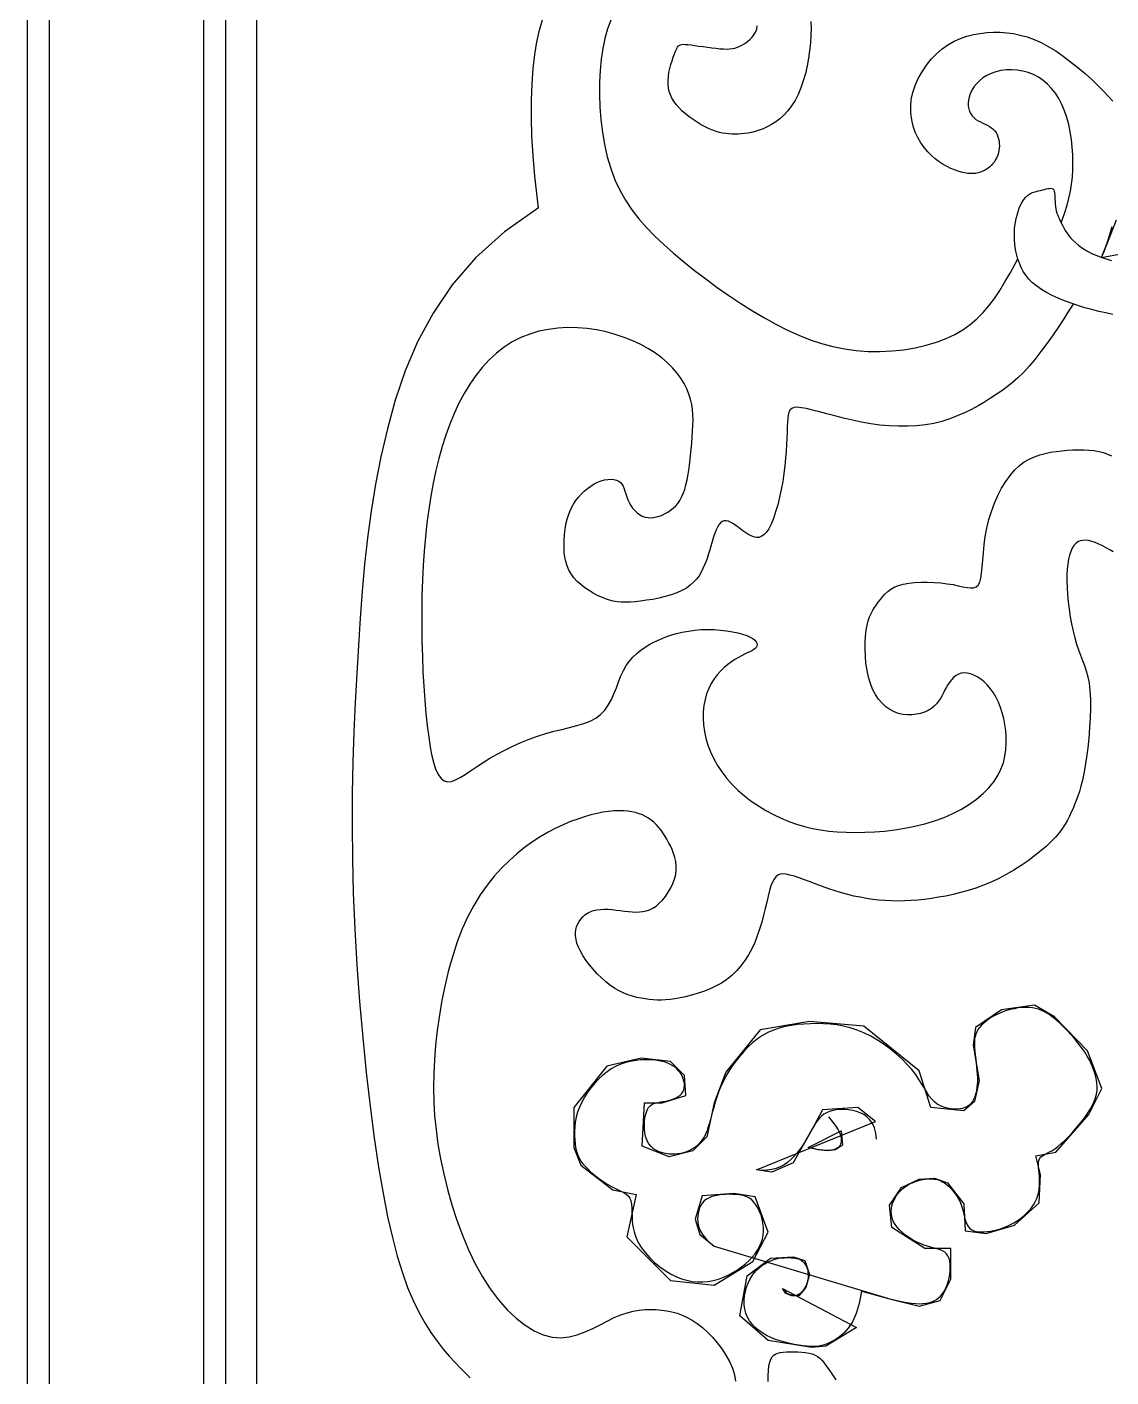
# Model space of a CAD drawing. Header units: metres. Extents: x -628 to -217, y 2 to 934.
# Drawn here: x -615.9 to -426.9, y 282.1 to 517.4 of the extents above; entities that cross this region are included whole.
import ezdxf

# ---------------------------------------------------------------- set-up
doc = ezdxf.new("R2010")
doc.units = ezdxf.units.M
for name, color, linetype in [('3', 3, 'Continuous'), ('4', 4, 'Continuous'), ('7', 7, 'Continuous')]:
    doc.layers.add(name, color=color, linetype=linetype)

msp = doc.modelspace()

# ---------------------------------------------------------------- linework, layer by layer
at = {"layer": '3'}
msp.add_lwpolyline([(-612.02, 909.78), (-612.02, 5.41), (-234.72, 5.41), (-234.72, 921.93)], dxfattribs=at)
msp.add_lwpolyline([(-581.22, 43.91), (-581.22, 667.61), (-265.52, 667.61), (-265.52, 43.91)], close=True, dxfattribs=at)
at = {"layer": '4'}
msp.add_lwpolyline([(-615.87, 911.13), (-615.87, 1.56), (-230.87, 1.56), (-230.87, 920.79)], dxfattribs=at)
msp.add_lwpolyline([(-585.07, 40.06), (-585.07, 671.46), (-261.67, 671.46), (-261.67, 40.06)], close=True, dxfattribs=at)
at = {"layer": '7'}
msp.add_lwpolyline([(-575.83, 49.3), (-575.83, 662.22), (-270.91, 662.22), (-270.91, 49.3)], close=True, dxfattribs=at)
for points in [[(-526.72, 485.9), (-527.36, 491.42), (-527.67, 494.96), (-527.87, 498.35), (-527.96, 501.59), (-527.95, 504.64), (-527.85, 507.5), (-527.65, 510.16), (-527.37, 512.61), (-527, 514.83), (-526.56, 516.84), (-526.04, 518.67)], [(-514.1, 518.58), (-514.68, 517.06), (-515.16, 515.41), (-515.53, 513.65), (-515.8, 511.78), (-515.98, 509.81), (-516.08, 507.77), (-516.09, 505.65), (-516.02, 503.47), (-515.85, 501.28), (-515.58, 499.08), (-515.21, 496.91), (-514.73, 494.78), (-514.12, 492.73), (-513.4, 490.78), (-512.55, 488.94), (-511.57, 487.2), (-510.47, 485.55), (-509.25, 483.97), (-507.91, 482.45), (-506.45, 480.95), (-504.88, 479.47), (-503.2, 477.98), (-501.41, 476.49), (-499.53, 474.98), (-497.58, 473.49), (-495.57, 472.02), (-493.53, 470.59), (-491.47, 469.22), (-489.4, 467.92), (-487.35, 466.71), (-485.33, 465.59), (-483.34, 464.58), (-481.36, 463.69), (-479.38, 462.9), (-477.41, 462.24), (-475.42, 461.7), (-473.4, 461.28), (-471.36, 461), (-469.28, 460.85), (-467.19, 460.83), (-465.1, 460.93), (-463.05, 461.15), (-461.05, 461.48), (-459.14, 461.92), (-457.33, 462.46), (-455.66, 463.09), (-454.13, 463.81), (-452.75, 464.63), (-451.48, 465.53), (-450.31, 466.53), (-449.23, 467.62), (-448.22, 468.81), (-447.26, 470.09), (-446.32, 471.48), (-445.41, 472.96), (-444.52, 474.52), (-443.18, 477.02)], [(-479.24, 518.34), (-479.21, 517.15), (-479.24, 515.91), (-479.32, 514.63), (-479.46, 513.31), (-479.65, 511.98), (-479.89, 510.63), (-480.2, 509.31), (-480.56, 508.02), (-480.98, 506.8), (-481.46, 505.64), (-482, 504.59), (-482.6, 503.64), (-483.24, 502.8), (-483.93, 502.06), (-484.65, 501.42), (-485.38, 500.87), (-486.12, 500.4), (-486.85, 500), (-487.57, 499.67), (-488.26, 499.4), (-488.93, 499.19), (-489.57, 499.02), (-490.19, 498.9), (-490.79, 498.82), (-491.37, 498.76), (-491.94, 498.74), (-492.49, 498.73), (-493.03, 498.74), (-493.56, 498.76), (-494.09, 498.82), (-494.62, 498.9), (-495.17, 499.02), (-495.75, 499.19), (-496.34, 499.4), (-496.98, 499.67), (-497.65, 500), (-498.34, 500.38), (-499.05, 500.8), (-499.75, 501.27), (-500.44, 501.76), (-501.1, 502.28), (-501.71, 502.82), (-502.26, 503.36), (-502.74, 503.9), (-503.14, 504.45), (-503.48, 505), (-503.74, 505.57), (-503.94, 506.16), (-504.07, 506.76), (-504.14, 507.39), (-504.14, 508.05), (-504.08, 508.75), (-503.98, 509.46), (-503.83, 510.17), (-503.65, 510.86), (-503.45, 511.53), (-503.24, 512.15), (-503.04, 512.71), (-502.84, 513.19), (-502.65, 513.57), (-502.48, 513.88), (-502.29, 514.1), (-502.08, 514.25), (-501.82, 514.35), (-501.51, 514.39), (-501.13, 514.38), (-500.67, 514.34), (-500.1, 514.28), (-499.46, 514.19), (-498.76, 514.09), (-498.02, 513.98), (-497.26, 513.87), (-496.5, 513.77), (-495.78, 513.69), (-495.09, 513.62), (-494.48, 513.58), (-493.91, 513.57), (-493.4, 513.59), (-492.92, 513.65), (-492.47, 513.74), (-492.04, 513.87), (-491.62, 514.05), (-491.19, 514.27), (-490.75, 514.54), (-490.31, 514.85), (-489.89, 515.21), (-489.5, 515.61), (-489.16, 516.05), (-488.89, 516.53), (-488.69, 517.04), (-488.58, 517.6)], [(-435.6, 483.28), (-435.44, 483.71), (-434.98, 485.05), (-434.59, 486.33), (-434.27, 487.58), (-434.01, 488.79), (-433.81, 490), (-433.67, 491.23), (-433.59, 492.48), (-433.56, 493.78), (-433.59, 495.1), (-433.68, 496.44), (-433.82, 497.79), (-434.03, 499.11), (-434.3, 500.4), (-434.64, 501.64), (-435.04, 502.82), (-435.5, 503.92), (-436.04, 504.93), (-436.63, 505.86), (-437.29, 506.69), (-438, 507.44), (-438.77, 508.09), (-439.59, 508.65), (-440.46, 509.11), (-441.38, 509.46), (-442.33, 509.72), (-443.29, 509.88), (-444.26, 509.95), (-445.22, 509.92), (-446.14, 509.81), (-447.02, 509.61), (-447.84, 509.32), (-448.59, 508.96), (-449.27, 508.53), (-449.86, 508.04), (-450.38, 507.51), (-450.83, 506.95), (-451.19, 506.37), (-451.48, 505.78), (-451.68, 505.2), (-451.8, 504.65), (-451.85, 504.11), (-451.82, 503.6), (-451.73, 503.13), (-451.58, 502.68), (-451.37, 502.28), (-451.11, 501.91), (-450.81, 501.59), (-450.47, 501.31), (-450.09, 501.07), (-449.7, 500.86), (-449.29, 500.67), (-448.89, 500.48), (-448.49, 500.29), (-448.12, 500.08), (-447.77, 499.85), (-447.47, 499.59), (-447.2, 499.3), (-446.97, 498.99), (-446.79, 498.64), (-446.63, 498.28), (-446.52, 497.9), (-446.44, 497.51), (-446.4, 497.11), (-446.39, 496.7), (-446.41, 496.29), (-446.47, 495.87), (-446.56, 495.46), (-446.68, 495.06), (-446.84, 494.67), (-447.04, 494.29), (-447.26, 493.93), (-447.53, 493.59), (-447.82, 493.27), (-448.14, 492.97), (-448.49, 492.71), (-448.86, 492.47), (-449.25, 492.27), (-449.66, 492.1), (-450.09, 491.98), (-450.53, 491.89), (-450.99, 491.84), (-451.46, 491.84), (-451.96, 491.88), (-452.48, 491.96), (-453.03, 492.09), (-453.6, 492.26), (-454.21, 492.48), (-454.85, 492.75), (-455.51, 493.07), (-456.19, 493.45), (-456.88, 493.89), (-457.56, 494.4), (-458.23, 494.98), (-458.88, 495.64), (-459.49, 496.39), (-460.07, 497.21), (-460.59, 498.12), (-461.04, 499.1), (-461.4, 500.14), (-461.67, 501.24), (-461.82, 502.38), (-461.85, 503.56), (-461.74, 504.77), (-461.47, 506), (-461.06, 507.23), (-460.53, 508.44), (-459.87, 509.61), (-459.12, 510.74), (-458.28, 511.78), (-457.36, 512.74), (-456.38, 513.59), (-455.36, 514.31), (-454.29, 514.92), (-453.19, 515.41), (-452.06, 515.79), (-450.91, 516.09), (-449.75, 516.29), (-448.58, 516.42), (-447.41, 516.48), (-446.24, 516.48), (-445.08, 516.4), (-443.92, 516.25), (-442.74, 516.01), (-441.55, 515.68), (-440.35, 515.24), (-439.12, 514.69), (-437.86, 514.02), (-436.57, 513.23), (-435.27, 512.34), (-433.97, 511.36), (-432.69, 510.34), (-431.46, 509.28), (-430.3, 508.23), (-429.21, 507.2), (-428.23, 506.22), (-427.37, 505.31), (-426.6, 504.47)], [(-426.59, 467.32), (-427.82, 467.56), (-429.05, 467.84), (-430.29, 468.14), (-431.51, 468.48), (-432.72, 468.84), (-433.9, 469.24), (-435.04, 469.66), (-436.14, 470.11), (-437.18, 470.59), (-438.16, 471.1), (-439.06, 471.64), (-439.88, 472.21), (-440.61, 472.82), (-441.24, 473.46), (-441.77, 474.13), (-442.22, 474.81), (-442.6, 475.51), (-442.9, 476.22), (-443.15, 476.93), (-443.35, 477.63), (-443.5, 478.31), (-443.62, 478.98), (-443.71, 479.63), (-443.76, 480.27), (-443.78, 480.9), (-443.77, 481.52), (-443.74, 482.14), (-443.67, 482.75), (-443.57, 483.37), (-443.45, 484), (-443.3, 484.62), (-443.13, 485.23), (-442.92, 485.81), (-442.69, 486.36), (-442.43, 486.87), (-442.15, 487.32), (-441.84, 487.71), (-441.5, 488.03), (-441.14, 488.28), (-440.77, 488.48), (-440.38, 488.63), (-439.99, 488.75), (-439.61, 488.85), (-439.23, 488.93), (-438.87, 489.01), (-438.53, 489.09), (-438.21, 489.17), (-437.92, 489.24), (-437.65, 489.28), (-437.41, 489.29), (-437.21, 489.26), (-437.05, 489.17), (-436.92, 489.01), (-436.83, 488.79), (-436.77, 488.5), (-436.74, 488.16), (-436.72, 487.78), (-436.71, 487.38), (-436.69, 486.96), (-436.67, 486.54), (-436.63, 486.12), (-436.56, 485.72), (-436.47, 485.34), (-436.35, 484.97), (-436.22, 484.61), (-436.07, 484.25), (-435.91, 483.89), (-435.73, 483.53), (-435.54, 483.16), (-435.35, 482.77), (-435.14, 482.37), (-434.9, 481.96), (-434.64, 481.54), (-434.33, 481.11), (-433.98, 480.67), (-433.56, 480.22), (-433.08, 479.76), (-432.53, 479.3), (-431.88, 478.83), (-431.14, 478.37), (-430.28, 477.93), (-429.29, 477.49), (-428.16, 477.09), (-426.87, 476.71)], [(-526.72, 485.9), (-532.66, 481.7), (-537.64, 477.2), (-541.75, 472.46), (-545.1, 467.55), (-547.8, 462.52), (-549.96, 457.45), (-551.68, 452.38), (-553.06, 447.39), (-554.2, 442.51), (-555.15, 437.74), (-555.91, 433.04), (-556.53, 428.38), (-557.04, 423.73), (-557.45, 419.07), (-557.79, 414.36), (-558.1, 409.58), (-558.39, 404.69), (-558.65, 399.68), (-558.88, 394.54), (-559.06, 389.26), (-559.17, 383.81), (-559.21, 378.2), (-559.16, 372.4), (-559, 366.4), (-558.73, 360.2), (-558.36, 353.89), (-557.89, 347.55), (-557.35, 341.27), (-556.73, 335.16), (-556.06, 329.29), (-555.34, 323.78), (-554.59, 318.69), (-553.81, 314.12), (-553.02, 310.03), (-552.19, 306.39), (-551.34, 303.15), (-550.45, 300.27), (-549.53, 297.71), (-548.57, 295.43), (-547.57, 293.37), (-546.54, 291.52), (-545.47, 289.84), (-544.4, 288.32), (-543.33, 286.96), (-542.28, 285.73), (-541.27, 284.63), (-540.32, 283.64), (-539.43, 282.75), (-538.62, 281.94)], [(-426.06, 483.74), (-428.23, 478.1), (-428.67, 477.23)], [(-426.78, 482.56), (-427.07, 481.57), (-427.36, 480.62), (-427.67, 479.73), (-427.96, 478.92), (-428.24, 478.21), (-428.48, 477.64), (-428.67, 477.23), (-402.62, 482)], [(-433.52, 469.11), (-433.87, 468.56), (-434.43, 467.68), (-435.17, 466.54), (-436.05, 465.21), (-437.03, 463.77), (-438.08, 462.28), (-439.15, 460.82), (-440.21, 459.46), (-441.22, 458.26), (-442.2, 457.2), (-443.15, 456.26), (-444.09, 455.43), (-445.03, 454.68), (-445.98, 453.98), (-446.95, 453.32), (-447.96, 452.68), (-449.01, 452.03), (-450.11, 451.38), (-451.27, 450.75), (-452.47, 450.15), (-453.73, 449.6), (-455.03, 449.09), (-456.4, 448.66), (-457.82, 448.31), (-459.29, 448.05), (-460.82, 447.89), (-462.38, 447.81), (-463.97, 447.8), (-465.58, 447.88), (-467.2, 448.03), (-468.81, 448.24), (-470.42, 448.52), (-472.01, 448.85), (-473.56, 449.21), (-475.05, 449.6), (-476.46, 449.98), (-477.77, 450.33), (-478.96, 450.64), (-480, 450.89), (-480.89, 451.05), (-481.61, 451.12), (-482.16, 451.07), (-482.58, 450.92), (-482.87, 450.66), (-483.08, 450.29), (-483.21, 449.81), (-483.28, 449.22), (-483.33, 448.52), (-483.37, 447.7), (-483.4, 446.78), (-483.44, 445.76), (-483.48, 444.66), (-483.55, 443.48), (-483.65, 442.23), (-483.77, 440.93), (-483.94, 439.58), (-484.15, 438.19), (-484.41, 436.8), (-484.71, 435.43), (-485.03, 434.11), (-485.39, 432.87), (-485.77, 431.74), (-486.17, 430.75), (-486.58, 429.93), (-487.01, 429.31), (-487.44, 428.86), (-487.88, 428.58), (-488.34, 428.45), (-488.8, 428.44), (-489.27, 428.55), (-489.75, 428.75), (-490.24, 429.02), (-490.74, 429.35), (-491.25, 429.71), (-491.75, 430.09), (-492.24, 430.45), (-492.72, 430.79), (-493.17, 431.06), (-493.6, 431.26), (-494, 431.35), (-494.37, 431.33), (-494.69, 431.2), (-494.99, 430.97), (-495.26, 430.64), (-495.51, 430.25), (-495.73, 429.78), (-495.94, 429.27), (-496.14, 428.71), (-496.33, 428.13), (-496.51, 427.52), (-496.69, 426.89), (-496.88, 426.25), (-497.07, 425.6), (-497.28, 424.95), (-497.51, 424.29), (-497.76, 423.64), (-498.05, 423), (-498.37, 422.37), (-498.74, 421.76), (-499.18, 421.18), (-499.68, 420.62), (-500.27, 420.1), (-500.95, 419.61), (-501.73, 419.17), (-502.62, 418.77), (-503.6, 418.43), (-504.64, 418.12), (-505.72, 417.86), (-506.81, 417.64), (-507.89, 417.47), (-508.92, 417.33), (-509.89, 417.23), (-510.77, 417.17), (-511.58, 417.14), (-512.32, 417.16), (-513.02, 417.23), (-513.7, 417.34), (-514.36, 417.51), (-515.03, 417.72), (-515.71, 418), (-516.43, 418.33), (-517.17, 418.72), (-517.91, 419.16), (-518.64, 419.66), (-519.34, 420.2), (-519.98, 420.78), (-520.56, 421.4), (-521.05, 422.06), (-521.45, 422.75), (-521.75, 423.48), (-521.98, 424.22), (-522.13, 424.98), (-522.22, 425.74), (-522.26, 426.52), (-522.27, 427.29), (-522.24, 428.05), (-522.19, 428.79), (-522.12, 429.53), (-522.02, 430.25), (-521.88, 430.95), (-521.72, 431.64), (-521.51, 432.31), (-521.25, 432.97), (-520.95, 433.62), (-520.59, 434.25), (-520.19, 434.86), (-519.74, 435.44), (-519.26, 435.99), (-518.74, 436.5), (-518.19, 436.97), (-517.62, 437.39), (-517.02, 437.75), (-516.42, 438.04), (-515.81, 438.28), (-515.21, 438.45), (-514.63, 438.55), (-514.08, 438.58), (-513.57, 438.55), (-513.12, 438.44), (-512.74, 438.26), (-512.42, 438.02), (-512.17, 437.7), (-511.97, 437.34), (-511.8, 436.93), (-511.65, 436.48), (-511.49, 436.01), (-511.33, 435.51), (-511.13, 435.01), (-510.9, 434.51), (-510.62, 434.02), (-510.31, 433.56), (-509.95, 433.12), (-509.55, 432.74), (-509.12, 432.41), (-508.64, 432.15), (-508.14, 431.97), (-507.6, 431.88), (-507.04, 431.87), (-506.46, 431.94), (-505.88, 432.08), (-505.3, 432.28), (-504.74, 432.53), (-504.2, 432.82), (-503.7, 433.16), (-503.23, 433.52), (-502.81, 433.92), (-502.43, 434.37), (-502.08, 434.87), (-501.77, 435.44), (-501.49, 436.07), (-501.24, 436.79), (-501.01, 437.59), (-500.81, 438.49), (-500.63, 439.46), (-500.47, 440.5), (-500.33, 441.58), (-500.21, 442.68), (-500.1, 443.79), (-500.01, 444.89), (-499.93, 445.95), (-499.86, 446.97), (-499.8, 447.96), (-499.78, 448.9), (-499.8, 449.83), (-499.87, 450.74), (-500.01, 451.63), (-500.21, 452.53), (-500.49, 453.43), (-500.87, 454.35), (-501.34, 455.27), (-501.91, 456.19), (-502.58, 457.11), (-503.35, 458.01), (-504.24, 458.89), (-505.23, 459.74), (-506.33, 460.55), (-507.55, 461.32), (-508.87, 462.04), (-510.28, 462.7), (-511.77, 463.3), (-513.33, 463.81), (-514.94, 464.25), (-516.59, 464.59), (-518.26, 464.84), (-519.95, 464.98), (-521.65, 465), (-523.33, 464.91), (-525, 464.7), (-526.64, 464.36), (-528.24, 463.89), (-529.79, 463.27), (-531.28, 462.51), (-532.7, 461.61), (-534.04, 460.56), (-535.31, 459.38), (-536.51, 458.08), (-537.63, 456.67), (-538.69, 455.15), (-539.67, 453.54), (-540.58, 451.83), (-541.41, 450.05), (-542.18, 448.2), (-542.88, 446.27), (-543.51, 444.27), (-544.09, 442.21), (-544.61, 440.08), (-545.07, 437.89), (-545.48, 435.63), (-545.85, 433.32), (-546.16, 430.95), (-546.43, 428.53), (-546.65, 426.06), (-546.83, 423.54), (-546.96, 420.97), (-547.04, 418.37), (-547.08, 415.71), (-547.08, 413.03), (-547.04, 410.34), (-546.96, 407.66), (-546.85, 405.03), (-546.7, 402.48), (-546.52, 400.04), (-546.33, 397.73), (-546.1, 395.59), (-545.86, 393.64), (-545.59, 391.89), (-545.29, 390.34), (-544.96, 389.01), (-544.59, 387.91), (-544.16, 387.03), (-543.69, 386.39), (-543.16, 385.99), (-542.57, 385.84), (-541.91, 385.91), (-541.18, 386.17), (-540.38, 386.59), (-539.5, 387.13), (-538.55, 387.76), (-537.51, 388.46), (-536.39, 389.19), (-535.19, 389.93), (-533.91, 390.65), (-532.57, 391.35), (-531.19, 392.03), (-529.77, 392.67), (-528.33, 393.26), (-526.88, 393.79), (-525.44, 394.25), (-524.02, 394.64), (-522.63, 394.98), (-521.3, 395.3), (-520.03, 395.63), (-518.83, 395.99), (-517.74, 396.41), (-516.75, 396.92), (-515.89, 397.55), (-515.16, 398.32), (-514.55, 399.2), (-514.02, 400.16), (-513.57, 401.18), (-513.15, 402.23), (-512.76, 403.28), (-512.35, 404.29), (-511.91, 405.24), (-511.42, 406.1), (-510.87, 406.89), (-510.26, 407.59), (-509.6, 408.23), (-508.9, 408.8), (-508.14, 409.33), (-507.34, 409.8), (-506.49, 410.25), (-505.59, 410.66), (-504.66, 411.03), (-503.69, 411.37), (-502.68, 411.67), (-501.65, 411.92), (-500.58, 412.12), (-499.49, 412.27), (-498.38, 412.36), (-497.25, 412.39), (-496.12, 412.36), (-495.01, 412.28), (-493.94, 412.15), (-492.92, 411.99), (-491.99, 411.79), (-491.15, 411.57), (-490.42, 411.33), (-489.83, 411.07), (-489.37, 410.8), (-489.02, 410.53), (-488.78, 410.26), (-488.65, 409.99), (-488.61, 409.73), (-488.65, 409.49), (-488.77, 409.26), (-488.96, 409.06), (-489.21, 408.87), (-489.52, 408.69), (-489.89, 408.5), (-490.32, 408.3), (-490.79, 408.07), (-491.31, 407.81), (-491.87, 407.51), (-492.47, 407.15), (-493.09, 406.74), (-493.73, 406.27), (-494.36, 405.74), (-494.98, 405.15), (-495.57, 404.49), (-496.12, 403.77), (-496.62, 402.97), (-497.05, 402.1), (-497.41, 401.17), (-497.69, 400.18), (-497.89, 399.14), (-498.01, 398.05), (-498.04, 396.93), (-497.97, 395.78), (-497.81, 394.61), (-497.55, 393.42), (-497.18, 392.23), (-496.72, 391.04), (-496.16, 389.86), (-495.5, 388.69), (-494.74, 387.55), (-493.9, 386.44), (-492.95, 385.37), (-491.92, 384.35), (-490.81, 383.39), (-489.63, 382.48), (-488.39, 381.63), (-487.1, 380.84), (-485.78, 380.13), (-484.44, 379.49), (-483.09, 378.92), (-481.73, 378.44), (-480.37, 378.04), (-478.98, 377.71), (-477.57, 377.45), (-476.13, 377.25), (-474.65, 377.12), (-473.11, 377.04), (-471.52, 377.02), (-469.86, 377.04), (-468.15, 377.12), (-466.4, 377.26), (-464.64, 377.46), (-462.86, 377.73), (-461.1, 378.08), (-459.37, 378.51), (-457.68, 379.03), (-456.04, 379.63), (-454.48, 380.32), (-453, 381.09), (-451.62, 381.93), (-450.35, 382.83), (-449.21, 383.79), (-448.2, 384.79), (-447.35, 385.84), (-446.65, 386.92), (-446.11, 388.02), (-445.7, 389.15), (-445.42, 390.28), (-445.25, 391.42), (-445.18, 392.55), (-445.19, 393.67), (-445.28, 394.77), (-445.42, 395.83), (-445.63, 396.87), (-445.88, 397.86), (-446.19, 398.81), (-446.55, 399.71), (-446.96, 400.55), (-447.41, 401.33), (-447.91, 402.04), (-448.46, 402.68), (-449.03, 403.25), (-449.63, 403.73), (-450.24, 404.13), (-450.85, 404.44), (-451.44, 404.67), (-452.02, 404.8), (-452.56, 404.83), (-453.06, 404.76), (-453.53, 404.6), (-453.95, 404.36), (-454.34, 404.05), (-454.7, 403.69), (-455.02, 403.27), (-455.33, 402.83), (-455.61, 402.35), (-455.87, 401.86), (-456.13, 401.36), (-456.39, 400.87), (-456.68, 400.38), (-456.99, 399.9), (-457.35, 399.45), (-457.76, 399.02), (-458.24, 398.64), (-458.81, 398.29), (-459.44, 398), (-460.13, 397.76), (-460.86, 397.6), (-461.62, 397.51), (-462.41, 397.5), (-463.2, 397.58), (-463.98, 397.76), (-464.74, 398.04), (-465.48, 398.43), (-466.18, 398.93), (-466.84, 399.53), (-467.45, 400.24), (-467.99, 401.05), (-468.48, 401.96), (-468.88, 402.97), (-469.21, 404.08), (-469.46, 405.26), (-469.64, 406.49), (-469.75, 407.73), (-469.8, 408.96), (-469.78, 410.14), (-469.72, 411.25), (-469.61, 412.26), (-469.45, 413.14), (-469.25, 413.92), (-469.02, 414.59), (-468.76, 415.19), (-468.47, 415.73), (-468.16, 416.23), (-467.83, 416.7), (-467.49, 417.16), (-467.13, 417.63), (-466.75, 418.09), (-466.33, 418.55), (-465.86, 418.98), (-465.32, 419.39), (-464.7, 419.75), (-463.98, 420.06), (-463.15, 420.31), (-462.2, 420.48), (-461.16, 420.6), (-460.04, 420.65), (-458.89, 420.64), (-457.73, 420.59), (-456.58, 420.5), (-455.49, 420.36), (-454.47, 420.2), (-453.56, 420.02), (-452.74, 419.85), (-452.03, 419.71), (-451.41, 419.64), (-450.89, 419.66), (-450.45, 419.81), (-450.1, 420.12), (-449.82, 420.62), (-449.63, 421.32), (-449.49, 422.22), (-449.38, 423.27), (-449.28, 424.47), (-449.18, 425.77), (-449.04, 427.15), (-448.85, 428.59), (-448.59, 430.06), (-448.23, 431.53), (-447.78, 432.97), (-447.26, 434.38), (-446.66, 435.73), (-446, 437.01), (-445.29, 438.19), (-444.53, 439.25), (-443.73, 440.17), (-442.9, 440.95), (-442.05, 441.59), (-441.17, 442.1), (-440.27, 442.51), (-439.35, 442.83), (-438.41, 443.08), (-437.46, 443.27), (-436.5, 443.42), (-435.53, 443.55), (-434.55, 443.64), (-433.58, 443.7), (-432.63, 443.73), (-431.69, 443.72), (-430.78, 443.67), (-429.9, 443.57), (-429.06, 443.42), (-428.27, 443.22), (-427.53, 442.96), (-426.84, 442.64)], [(-426.55, 425.91), (-427.16, 426.26), (-427.8, 426.61), (-428.44, 426.95), (-429.08, 427.26), (-429.7, 427.53), (-430.3, 427.74), (-430.86, 427.87), (-431.39, 427.94), (-431.87, 427.92), (-432.32, 427.82), (-432.72, 427.64), (-433.09, 427.37), (-433.42, 427.01), (-433.71, 426.55), (-433.96, 426), (-434.17, 425.35), (-434.35, 424.62), (-434.48, 423.8), (-434.57, 422.89), (-434.62, 421.9), (-434.62, 420.83), (-434.59, 419.69), (-434.51, 418.47), (-434.39, 417.21), (-434.23, 415.92), (-434.03, 414.62), (-433.8, 413.35), (-433.54, 412.11), (-433.25, 410.93), (-432.93, 409.83), (-432.6, 408.83), (-432.24, 407.91), (-431.9, 407.01), (-431.56, 406.11), (-431.25, 405.17), (-430.98, 404.15), (-430.76, 403.02), (-430.61, 401.73), (-430.53, 400.27), (-430.52, 398.67), (-430.57, 396.97), (-430.68, 395.22), (-430.82, 393.46), (-431, 391.75), (-431.21, 390.12), (-431.44, 388.63), (-431.67, 387.3), (-431.92, 386.13), (-432.18, 385.09), (-432.44, 384.17), (-432.71, 383.35), (-432.98, 382.59), (-433.27, 381.88), (-433.55, 381.19), (-433.85, 380.52), (-434.17, 379.84), (-434.52, 379.16), (-434.92, 378.47), (-435.38, 377.76), (-435.93, 377.02), (-436.56, 376.26), (-437.31, 375.47), (-438.18, 374.64), (-439.16, 373.79), (-440.24, 372.93), (-441.39, 372.07), (-442.61, 371.23), (-443.88, 370.43), (-445.19, 369.67), (-446.51, 368.98), (-447.84, 368.35), (-449.18, 367.8), (-450.51, 367.32), (-451.83, 366.89), (-453.15, 366.52), (-454.45, 366.2), (-455.73, 365.93), (-456.99, 365.7), (-458.22, 365.51), (-459.43, 365.35), (-460.61, 365.22), (-461.78, 365.13), (-462.92, 365.08), (-464.06, 365.06), (-465.18, 365.08), (-466.28, 365.13), (-467.38, 365.22), (-468.47, 365.35), (-469.56, 365.51), (-470.65, 365.7), (-471.73, 365.93), (-472.82, 366.2), (-473.91, 366.5), (-475.01, 366.84), (-476.12, 367.21), (-477.22, 367.6), (-478.3, 368), (-479.34, 368.39), (-480.34, 368.76), (-481.27, 369.09), (-482.12, 369.37), (-482.89, 369.59), (-483.55, 369.72), (-484.11, 369.77), (-484.6, 369.72), (-485.01, 369.56), (-485.36, 369.29), (-485.67, 368.89), (-485.95, 368.36), (-486.21, 367.69), (-486.45, 366.87), (-486.7, 365.93), (-486.95, 364.88), (-487.21, 363.76), (-487.5, 362.58), (-487.82, 361.37), (-488.18, 360.16), (-488.58, 358.97), (-489.03, 357.82), (-489.54, 356.72), (-490.11, 355.67), (-490.74, 354.68), (-491.43, 353.75), (-492.18, 352.89), (-493, 352.1), (-493.89, 351.39), (-494.85, 350.75), (-495.86, 350.19), (-496.91, 349.7), (-497.97, 349.28), (-499.04, 348.92), (-500.08, 348.62), (-501.09, 348.37), (-502.05, 348.17), (-502.94, 348.01), (-503.77, 347.9), (-504.56, 347.82), (-505.3, 347.79), (-506.02, 347.79), (-506.72, 347.82), (-507.42, 347.88), (-508.12, 347.98), (-508.84, 348.1), (-509.58, 348.25), (-510.33, 348.45), (-511.09, 348.7), (-511.86, 349.01), (-512.63, 349.38), (-513.41, 349.82), (-514.19, 350.35), (-514.98, 350.96), (-515.74, 351.64), (-516.49, 352.38), (-517.2, 353.15), (-517.85, 353.95), (-518.45, 354.76), (-518.97, 355.55), (-519.41, 356.32), (-519.76, 357.04), (-520.01, 357.72), (-520.17, 358.37), (-520.25, 358.97), (-520.26, 359.54), (-520.2, 360.08), (-520.07, 360.58), (-519.89, 361.06), (-519.65, 361.5), (-519.35, 361.92), (-519.01, 362.3), (-518.62, 362.64), (-518.18, 362.94), (-517.69, 363.19), (-517.15, 363.38), (-516.57, 363.52), (-515.94, 363.6), (-515.28, 363.62), (-514.59, 363.61), (-513.89, 363.56), (-513.17, 363.48), (-512.46, 363.4), (-511.75, 363.31), (-511.06, 363.24), (-510.4, 363.18), (-509.76, 363.14), (-509.14, 363.15), (-508.54, 363.21), (-507.95, 363.33), (-507.37, 363.53), (-506.79, 363.81), (-506.23, 364.18), (-505.66, 364.66), (-505.1, 365.23), (-504.58, 365.87), (-504.09, 366.58), (-503.66, 367.33), (-503.29, 368.1), (-503, 368.89), (-502.81, 369.68), (-502.72, 370.45), (-502.72, 371.21), (-502.81, 371.94), (-502.96, 372.65), (-503.18, 373.35), (-503.44, 374.01), (-503.73, 374.66), (-504.04, 375.27), (-504.37, 375.86), (-504.7, 376.43), (-505.05, 376.96), (-505.42, 377.46), (-505.8, 377.94), (-506.2, 378.38), (-506.63, 378.79), (-507.08, 379.16), (-507.56, 379.5), (-508.06, 379.8), (-508.6, 380.06), (-509.18, 380.28), (-509.79, 380.47), (-510.45, 380.61), (-511.16, 380.71), (-511.92, 380.77), (-512.73, 380.78), (-513.59, 380.75), (-514.51, 380.66), (-515.48, 380.52), (-516.5, 380.32), (-517.57, 380.06), (-518.7, 379.74), (-519.89, 379.35), (-521.12, 378.89), (-522.4, 378.35), (-523.72, 377.73), (-525.06, 377.03), (-526.42, 376.24), (-527.79, 375.35), (-529.15, 374.37), (-530.51, 373.28), (-531.85, 372.09), (-533.17, 370.79), (-534.45, 369.36), (-535.68, 367.81), (-536.87, 366.12), (-537.98, 364.3), (-539.03, 362.33), (-540, 360.2), (-540.88, 357.92), (-541.67, 355.51), (-542.38, 353), (-543, 350.42), (-543.54, 347.79), (-543.99, 345.14), (-544.36, 342.51), (-544.65, 339.92), (-544.86, 337.39), (-544.98, 334.92), (-545.02, 332.48), (-544.97, 330.05), (-544.82, 327.62), (-544.58, 325.17), (-544.24, 322.67), (-543.8, 320.11), (-543.24, 317.48), (-542.59, 314.81), (-541.83, 312.11), (-540.96, 309.44), (-539.99, 306.81), (-538.93, 304.26), (-537.76, 301.83), (-536.49, 299.55), (-535.13, 297.43), (-533.69, 295.52), (-532.18, 293.81), (-530.63, 292.33), (-529.06, 291.1), (-527.47, 290.12), (-525.9, 289.43), (-524.35, 289.02), (-522.84, 288.92), (-521.38, 289.08), (-519.96, 289.44), (-518.58, 289.95), (-517.25, 290.56), (-515.97, 291.21), (-514.73, 291.85), (-513.53, 292.44), (-512.38, 292.91), (-511.27, 293.28), (-510.19, 293.56), (-509.15, 293.74), (-508.15, 293.84), (-507.17, 293.88), (-506.21, 293.85), (-505.28, 293.76), (-504.36, 293.63), (-503.46, 293.45), (-502.57, 293.2), (-501.68, 292.89), (-500.8, 292.49), (-499.93, 292), (-499.05, 291.42), (-498.16, 290.73), (-497.27, 289.93), (-496.39, 289.03), (-495.55, 288.05), (-494.76, 287), (-494.04, 285.9), (-493.42, 284.77), (-492.92, 283.63), (-492.56, 282.48), (-492.36, 281.36)], [(-470.45, 297.08), (-470.45, 297.08), (-468.65, 296.58), (-467.07, 296.15), (-465.69, 295.79), (-464.5, 295.5), (-463.45, 295.26), (-462.54, 295.09), (-461.73, 294.97), (-461, 294.89), (-460.34, 294.86), (-459.73, 294.88), (-459.17, 294.94), (-458.66, 295.04), (-458.19, 295.19), (-457.76, 295.38), (-457.36, 295.61), (-457, 295.88), (-456.67, 296.2), (-456.37, 296.55), (-456.09, 296.95), (-455.85, 297.37), (-455.63, 297.84), (-455.44, 298.33), (-455.28, 298.85), (-455.15, 299.4), (-455.05, 299.98), (-454.99, 300.56), (-454.96, 301.15), (-454.98, 301.72), (-455.04, 302.26), (-455.17, 302.76), (-455.35, 303.2), (-455.6, 303.57), (-455.91, 303.87), (-456.29, 304.1), (-456.73, 304.28), (-457.22, 304.43), (-457.76, 304.57), (-458.33, 304.71), (-458.94, 304.87), (-459.57, 305.08), (-460.22, 305.34), (-460.87, 305.65), (-461.52, 306), (-462.15, 306.39), (-462.75, 306.81), (-463.3, 307.26), (-463.8, 307.72), (-464.22, 308.19), (-464.57, 308.67), (-464.83, 309.14), (-465.03, 309.62), (-465.15, 310.09), (-465.22, 310.56), (-465.23, 311.02), (-465.19, 311.47), (-465.11, 311.92), (-464.99, 312.34), (-464.83, 312.76), (-464.64, 313.16), (-464.42, 313.54), (-464.18, 313.9), (-463.9, 314.24), (-463.61, 314.56), (-463.3, 314.86), (-462.97, 315.13), (-462.63, 315.37), (-462.28, 315.59), (-461.92, 315.79), (-461.55, 315.96), (-461.18, 316.12), (-460.82, 316.25), (-460.46, 316.36), (-460.1, 316.45), (-459.75, 316.53), (-459.41, 316.58), (-459.07, 316.62), (-458.74, 316.64), (-458.42, 316.64), (-458.1, 316.63), (-457.79, 316.6), (-457.48, 316.55), (-457.18, 316.49), (-456.88, 316.4), (-456.59, 316.28), (-456.29, 316.13), (-455.98, 315.95), (-455.67, 315.73), (-455.36, 315.47), (-455.03, 315.17), (-454.71, 314.82), (-454.38, 314.44), (-454.07, 314.02), (-453.77, 313.58), (-453.49, 313.1), (-453.24, 312.6), (-453.03, 312.09), (-452.86, 311.55), (-452.71, 311.02), (-452.59, 310.48), (-452.47, 309.97), (-452.34, 309.48), (-452.19, 309.02), (-452.02, 308.61), (-451.8, 308.26), (-451.53, 307.97), (-451.21, 307.74), (-450.84, 307.58), (-450.43, 307.46), (-449.99, 307.4), (-449.51, 307.37), (-449.01, 307.39), (-448.48, 307.44), (-447.93, 307.52), (-447.37, 307.62), (-446.79, 307.76), (-446.21, 307.94), (-445.62, 308.14), (-445.03, 308.38), (-444.44, 308.66), (-443.86, 308.98), (-443.29, 309.33), (-442.73, 309.72), (-442.2, 310.14), (-441.7, 310.59), (-441.23, 311.06), (-440.81, 311.57), (-440.44, 312.09), (-440.13, 312.63), (-439.88, 313.19), (-439.69, 313.76), (-439.54, 314.34), (-439.45, 314.91), (-439.39, 315.48), (-439.37, 316.04), (-439.38, 316.59), (-439.41, 317.11), (-439.46, 317.61), (-439.51, 318.08), (-439.55, 318.53), (-439.58, 318.94), (-439.59, 319.31), (-439.56, 319.66), (-439.48, 319.96), (-439.34, 320.22), (-439.14, 320.45), (-438.88, 320.65), (-438.56, 320.84), (-438.18, 321.04), (-437.75, 321.27), (-437.27, 321.54), (-436.75, 321.87), (-436.19, 322.27), (-435.6, 322.77), (-434.98, 323.34), (-434.35, 323.97), (-433.72, 324.65), (-433.1, 325.35), (-432.5, 326.08), (-431.93, 326.8), (-431.4, 327.5), (-430.93, 328.18), (-430.51, 328.84), (-430.16, 329.47), (-429.86, 330.1), (-429.63, 330.73), (-429.47, 331.37), (-429.37, 332.02), (-429.35, 332.7), (-429.4, 333.41), (-429.52, 334.14), (-429.71, 334.9), (-429.96, 335.67), (-430.28, 336.45), (-430.65, 337.24), (-431.09, 338.03), (-431.57, 338.82), (-432.11, 339.6), (-432.69, 340.36), (-433.3, 341.09), (-433.92, 341.8), (-434.56, 342.48), (-435.19, 343.11), (-435.81, 343.69), (-436.4, 344.22), (-436.96, 344.69), (-437.5, 345.1), (-438.01, 345.46), (-438.52, 345.76), (-439.03, 346), (-439.55, 346.2), (-440.08, 346.34), (-440.64, 346.44), (-441.24, 346.5), (-441.86, 346.51), (-442.5, 346.48), (-443.16, 346.41), (-443.83, 346.29), (-444.5, 346.14), (-445.16, 345.95), (-445.81, 345.73), (-446.44, 345.47), (-447.05, 345.17), (-447.62, 344.86), (-448.16, 344.52), (-448.66, 344.16), (-449.11, 343.79), (-449.51, 343.41), (-449.85, 343.03), (-450.13, 342.64), (-450.34, 342.25), (-450.51, 341.84), (-450.62, 341.42), (-450.7, 340.98), (-450.73, 340.5), (-450.73, 339.99), (-450.7, 339.44), (-450.66, 338.84), (-450.59, 338.2), (-450.52, 337.54), (-450.44, 336.86), (-450.36, 336.18), (-450.3, 335.5), (-450.25, 334.84), (-450.22, 334.21), (-450.23, 333.61), (-450.25, 333.05), (-450.31, 332.53), (-450.39, 332.04), (-450.49, 331.59), (-450.61, 331.18), (-450.75, 330.79), (-450.91, 330.44), (-451.09, 330.13), (-451.28, 329.84), (-451.51, 329.59), (-451.76, 329.37), (-452.06, 329.19), (-452.4, 329.04), (-452.79, 328.92), (-453.24, 328.84), (-453.74, 328.79), (-454.29, 328.79), (-454.87, 328.83), (-455.47, 328.94), (-456.06, 329.1), (-456.65, 329.33), (-457.21, 329.64), (-457.72, 330.03), (-458.18, 330.51), (-458.61, 331.07), (-459.02, 331.71), (-459.44, 332.41), (-459.9, 333.16), (-460.4, 333.96), (-460.98, 334.8), (-461.65, 335.68), (-462.44, 336.57), (-463.33, 337.47), (-464.31, 338.36), (-465.37, 339.22), (-466.48, 340.04), (-467.63, 340.8), (-468.81, 341.48), (-470, 342.07), (-471.2, 342.55), (-472.38, 342.94), (-473.57, 343.23), (-474.74, 343.45), (-475.91, 343.59), (-477.06, 343.67), (-478.21, 343.69), (-479.35, 343.67), (-480.47, 343.62), (-481.58, 343.52), (-482.66, 343.37), (-483.72, 343.16), (-484.76, 342.89), (-485.76, 342.55), (-486.73, 342.13), (-487.66, 341.62), (-488.55, 341.03), (-489.4, 340.36), (-490.2, 339.62), (-490.95, 338.84), (-491.65, 338.03), (-492.29, 337.21), (-492.88, 336.38), (-493.41, 335.57), (-493.88, 334.79), (-494.3, 334.04), (-494.67, 333.31), (-494.99, 332.59), (-495.28, 331.89), (-495.53, 331.19), (-495.77, 330.5), (-495.98, 329.8), (-496.18, 329.09), (-496.37, 328.38), (-496.55, 327.67), (-496.74, 326.98), (-496.93, 326.32), (-497.12, 325.68), (-497.33, 325.08), (-497.55, 324.53), (-497.79, 324.03), (-498.05, 323.58), (-498.34, 323.18), (-498.64, 322.82), (-498.96, 322.5), (-499.31, 322.21), (-499.69, 321.96), (-500.08, 321.73), (-500.51, 321.52), (-500.95, 321.34), (-501.42, 321.19), (-501.91, 321.06), (-502.42, 320.98), (-502.94, 320.92), (-503.47, 320.91), (-504.02, 320.94), (-504.58, 321.02), (-505.13, 321.14), (-505.67, 321.32), (-506.18, 321.56), (-506.67, 321.88), (-507.1, 322.26), (-507.48, 322.72), (-507.78, 323.27), (-508.01, 323.9), (-508.17, 324.59), (-508.25, 325.32), (-508.27, 326.06), (-508.23, 326.79), (-508.13, 327.48), (-507.98, 328.1), (-507.78, 328.63), (-507.55, 329.05), (-507.27, 329.37), (-506.96, 329.6), (-506.61, 329.77), (-506.24, 329.88), (-505.84, 329.96), (-505.42, 330.03), (-504.98, 330.1), (-504.52, 330.19), (-504.06, 330.3), (-503.61, 330.43), (-503.16, 330.59), (-502.75, 330.77), (-502.37, 330.98), (-502.04, 331.23), (-501.76, 331.5), (-501.55, 331.82), (-501.4, 332.16), (-501.32, 332.52), (-501.28, 332.9), (-501.3, 333.29), (-501.37, 333.68), (-501.48, 334.07), (-501.62, 334.44), (-501.81, 334.81), (-502.03, 335.15), (-502.29, 335.48), (-502.58, 335.79), (-502.92, 336.07), (-503.29, 336.33), (-503.7, 336.56), (-504.16, 336.77), (-504.65, 336.95), (-505.19, 337.1), (-505.75, 337.21), (-506.35, 337.3), (-506.98, 337.36), (-507.63, 337.39), (-508.3, 337.39), (-508.98, 337.35), (-509.68, 337.28), (-510.39, 337.17), (-511.11, 337.02), (-511.84, 336.81), (-512.57, 336.54), (-513.3, 336.21), (-514.03, 335.79), (-514.77, 335.3), (-515.49, 334.72), (-516.21, 334.06), (-516.9, 333.33), (-517.55, 332.55), (-518.16, 331.73), (-518.71, 330.87), (-519.19, 330), (-519.59, 329.11), (-519.91, 328.23), (-520.14, 327.36), (-520.3, 326.5), (-520.4, 325.68), (-520.45, 324.88), (-520.45, 324.12), (-520.41, 323.41), (-520.34, 322.75), (-520.26, 322.15), (-520.14, 321.6), (-520, 321.1), (-519.82, 320.62), (-519.59, 320.16), (-519.32, 319.72), (-518.99, 319.27), (-518.6, 318.82), (-518.14, 318.35), (-517.63, 317.87), (-517.08, 317.39), (-516.49, 316.92), (-515.87, 316.47), (-515.25, 316.04), (-514.63, 315.65), (-514.01, 315.3), (-513.42, 315), (-512.86, 314.74), (-512.34, 314.5), (-511.87, 314.24), (-511.45, 313.97), (-511.1, 313.65), (-510.82, 313.27), (-510.63, 312.8), (-510.51, 312.24), (-510.46, 311.59), (-510.44, 310.86), (-510.42, 310.07), (-510.37, 309.22), (-510.26, 308.33), (-510.07, 307.41), (-509.77, 306.48), (-509.33, 305.54), (-508.76, 304.62), (-508.08, 303.72), (-507.32, 302.86), (-506.48, 302.04), (-505.59, 301.3), (-504.66, 300.63), (-503.71, 300.05), (-502.76, 299.58), (-501.82, 299.21), (-500.87, 298.94), (-499.93, 298.76), (-499, 298.67), (-498.07, 298.67), (-497.16, 298.76), (-496.25, 298.92), (-495.36, 299.17), (-494.49, 299.48), (-493.64, 299.85), (-492.83, 300.28), (-492.05, 300.75), (-491.32, 301.27), (-490.65, 301.81), (-490.02, 302.38), (-489.47, 302.96), (-488.97, 303.56), (-488.55, 304.18), (-488.19, 304.81), (-487.91, 305.46), (-487.69, 306.13), (-487.56, 306.81), (-487.49, 307.51), (-487.5, 308.22), (-487.59, 308.93), (-487.73, 309.64), (-487.93, 310.32), (-488.18, 310.96), (-488.48, 311.56), (-488.81, 312.1), (-489.17, 312.57), (-489.55, 312.95), (-489.96, 313.25), (-490.39, 313.48), (-490.85, 313.66), (-491.33, 313.78), (-491.83, 313.86), (-492.37, 313.91), (-492.93, 313.93), (-493.52, 313.94), (-494.13, 313.92), (-494.74, 313.88), (-495.35, 313.8), (-495.93, 313.69), (-496.48, 313.53), (-496.99, 313.33), (-497.45, 313.08), (-497.84, 312.77), (-498.17, 312.41), (-498.43, 312.01), (-498.64, 311.57), (-498.8, 311.1), (-498.91, 310.61), (-498.97, 310.11), (-498.99, 309.61), (-498.97, 309.1), (-498.89, 308.59), (-498.73, 308.06), (-498.48, 307.5), (-498.11, 306.92), (-497.6, 306.29), (-496.95, 305.61), (-496.12, 304.87), (-465.32, 295.64), (-460.39, 294.41), (-456.69, 295.44), (-454.84, 299.13), (-454.84, 304.46), (-459.36, 304.46), (-465.11, 308.16), (-465.52, 312.05), (-463.47, 315.13), (-460.39, 316.57), (-457.72, 316.77), (-455.46, 315.95), (-452.59, 312.26), (-452.38, 307.54), (-448.69, 307.13), (-443.76, 308.57), (-439.45, 312.46), (-439.24, 317.39), (-440.06, 320.67), (-436.57, 321.28), (-430.82, 327.85), (-428.56, 332.36), (-431.03, 338.92), (-436.78, 344.87), (-440.27, 346.92), (-446.02, 346.1), (-450.53, 343.03), (-450.94, 339.95), (-449.92, 333.8), (-450.74, 330.1), (-452.59, 328.46), (-458.34, 329.08), (-460.39, 335.44), (-470.04, 343.23), (-479.48, 344.05), (-488.11, 342.62), (-494.06, 335.23), (-496.12, 329.9), (-497.35, 323.95), (-499.81, 321.49), (-503.92, 320.46), (-508.64, 322.31), (-508.23, 329.9), (-505.15, 329.9), (-501.04, 331.13), (-501.25, 334.62), (-503.71, 337.08), (-508.85, 337.69), (-514.8, 336.26), (-520.55, 329.08), (-520.55, 322.1), (-519.32, 319.03), (-513.77, 314.72), (-509.67, 313.9), (-511.31, 306.51), (-503.71, 298.92), (-496.12, 298.1), (-489.34, 302.21), (-486.67, 307.33), (-488.93, 313.49), (-492.62, 314.1), (-498.17, 313.69), (-499.4, 309.59), (-498.58, 306.92), (-496.12, 304.87)], [(-467.78, 323.54), (-467.78, 323.54), (-467.92, 324.61), (-468.17, 325.52), (-468.52, 326.28), (-468.95, 326.92), (-469.47, 327.43), (-470.04, 327.84), (-470.66, 328.15), (-471.32, 328.39), (-472.01, 328.57), (-472.7, 328.68), (-473.4, 328.73), (-474.09, 328.72), (-474.75, 328.66), (-475.39, 328.54), (-475.97, 328.37), (-476.51, 328.15), (-476.98, 327.89), (-477.39, 327.57), (-477.76, 327.21), (-478.09, 326.81), (-478.4, 326.37), (-478.7, 325.89), (-479, 325.36), (-479.31, 324.8), (-479.65, 324.21), (-480, 323.59), (-480.38, 322.96), (-480.79, 322.33), (-481.23, 321.7), (-481.7, 321.1), (-482.2, 320.52), (-482.73, 319.98), (-483.31, 319.5), (-483.92, 319.07), (-484.57, 318.71), (-485.28, 318.43), (-486.04, 318.23), (-486.87, 318.12), (-487.76, 318.11), (-488.72, 318.21), (-467.99, 326.62), (-471.07, 329.08), (-477.23, 328.67), (-479.07, 325.18), (-482.36, 319.44), (-486.05, 317.8), (-488.72, 318.21)], [(-476.2, 327.44), (-476.2, 327.44), (-475.45, 326.57), (-474.88, 325.81), (-474.47, 325.15), (-474.19, 324.57), (-474.03, 324.08), (-473.95, 323.66), (-473.95, 323.3), (-473.99, 322.99), (-474.06, 322.73), (-474.15, 322.51), (-474.26, 322.33), (-474.39, 322.18), (-474.53, 322.05), (-474.68, 321.95), (-474.84, 321.87), (-475, 321.8), (-475.17, 321.74), (-475.34, 321.69), (-475.52, 321.65), (-475.71, 321.61), (-475.91, 321.59), (-476.12, 321.58), (-476.34, 321.57), (-476.58, 321.57), (-476.83, 321.58), (-477.11, 321.61), (-477.41, 321.64), (-477.76, 321.69), (-478.15, 321.76), (-478.6, 321.85), (-479.11, 321.96), (-479.69, 322.1), (-473.94, 324.97), (-473.73, 322.51), (-474.97, 321.69), (-476.4, 321.49), (-478.05, 321.69), (-479.69, 322.1)], [(-470.45, 297.08), (-470.45, 297.08), (-470.84, 294.91), (-471.37, 293.13), (-472.01, 291.71), (-472.72, 290.59), (-473.48, 289.73), (-474.25, 289.07), (-474.99, 288.59), (-475.69, 288.22), (-476.3, 287.94), (-476.85, 287.72), (-477.35, 287.57), (-477.83, 287.46), (-478.31, 287.41), (-478.8, 287.4), (-479.34, 287.42), (-479.93, 287.47), (-480.6, 287.55), (-481.33, 287.65), (-482.11, 287.78), (-482.92, 287.94), (-483.76, 288.14), (-484.6, 288.38), (-485.42, 288.65), (-486.23, 288.98), (-486.99, 289.35), (-487.7, 289.76), (-488.36, 290.23), (-488.95, 290.74), (-489.48, 291.29), (-489.93, 291.89), (-490.29, 292.53), (-490.57, 293.22), (-490.76, 293.94), (-490.85, 294.69), (-490.86, 295.46), (-490.79, 296.23), (-490.66, 296.99), (-490.46, 297.73), (-490.2, 298.44), (-489.89, 299.1), (-489.53, 299.69), (-489.14, 300.23), (-488.71, 300.72), (-488.26, 301.14), (-487.78, 301.52), (-487.29, 301.84), (-486.79, 302.12), (-486.29, 302.34), (-485.8, 302.53), (-485.3, 302.67), (-484.82, 302.78), (-484.35, 302.85), (-483.9, 302.89), (-483.46, 302.91), (-483.05, 302.91), (-482.67, 302.89), (-482.31, 302.86), (-481.98, 302.81), (-481.67, 302.75), (-481.4, 302.66), (-481.14, 302.56), (-480.91, 302.43), (-480.7, 302.28), (-480.51, 302.1), (-480.34, 301.9), (-480.19, 301.67), (-480.06, 301.42), (-479.95, 301.15), (-479.86, 300.87), (-479.79, 300.58), (-479.75, 300.28), (-479.72, 299.98), (-479.72, 299.69), (-479.74, 299.4), (-479.78, 299.12), (-479.83, 298.84), (-479.91, 298.58), (-479.99, 298.32), (-480.09, 298.07), (-480.2, 297.83), (-480.32, 297.61), (-480.45, 297.4), (-480.59, 297.2), (-480.73, 297.02), (-480.88, 296.86), (-481.03, 296.72), (-481.18, 296.6), (-481.33, 296.5), (-481.49, 296.42), (-481.64, 296.36), (-481.8, 296.32), (-481.95, 296.3), (-482.11, 296.3), (-482.28, 296.31), (-482.44, 296.33), (-482.62, 296.36), (-482.79, 296.41), (-482.97, 296.47), (-483.16, 296.55), (-483.35, 296.66), (-483.55, 296.8), (-483.76, 296.98), (-483.98, 297.21), (-484.21, 297.49), (-471.27, 290.72), (-476.61, 287.44), (-479.07, 287.23), (-486.67, 288.46), (-491.6, 292.77), (-490.37, 299.75), (-486.26, 302.82), (-482.36, 303.03), (-480.31, 302.41), (-479.48, 299.95), (-480.1, 297.69), (-481.33, 296.26), (-482.56, 296.26), (-483.59, 296.67), (-484.21, 297.49)], [(-486.7, 281.3), (-486.7, 282.31), (-486.65, 283.23), (-486.55, 284.02), (-486.41, 284.67), (-486.23, 285.18), (-486.01, 285.58), (-485.73, 285.87), (-485.4, 286.09), (-485.02, 286.24), (-484.57, 286.34), (-484.05, 286.41), (-483.48, 286.46), (-482.85, 286.49), (-482.19, 286.5), (-481.51, 286.49), (-480.84, 286.44), (-480.19, 286.36), (-479.57, 286.25), (-479.01, 286.1), (-478.52, 285.9), (-478.08, 285.65), (-477.69, 285.36), (-477.33, 285), (-476.97, 284.59), (-476.62, 284.12), (-476.24, 283.59), (-475.84, 282.98), (-475.38, 282.3), (-474.88, 281.58)]]:
    msp.add_lwpolyline(points, dxfattribs=at)

doc.saveas('drawing.dxf')
